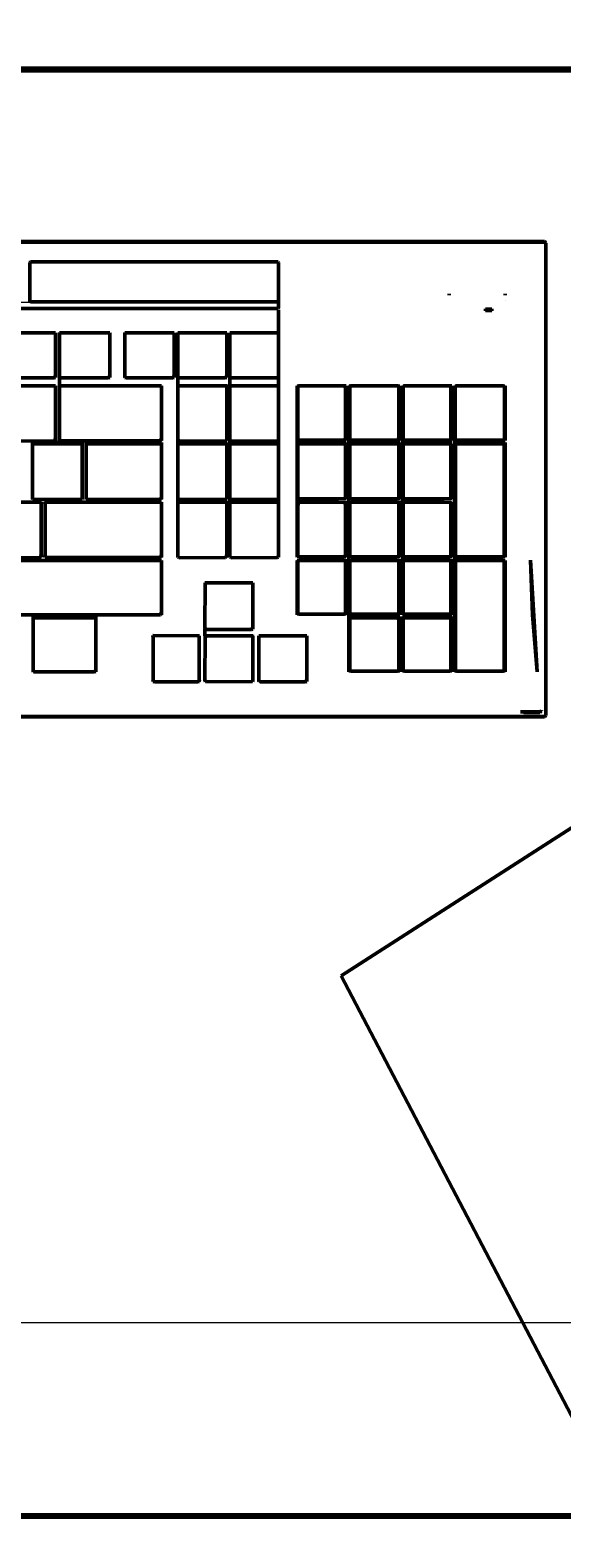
# Model space of a CAD drawing. Header units: millimetres. Extents: x 4307 to 31003, y 2809 to 20009.
# Drawn here: x 19072.6 to 19202.6, y 8490.6 to 8853.5 of the extents above; entities that cross this region are included whole.
import ezdxf

# ---------------------------------------------------------------- set-up
doc = ezdxf.new("R2010")
doc.units = ezdxf.units.MM
doc.layers.add('ProfileEdges', color=7, linetype='Continuous')

msp = doc.modelspace()

# ---------------------------------------------------------------- linework, layer by layer
for p, q in [((19133.2, 8786.99), (18931.43, 8786.99)), ((19133.2, 8787.09), (19133.2, 8786.99)), ((19133.2, 8786.8), (19133.2, 8785.66)), ((18931.43, 8785.66), (19133.2, 8785.66)), ((19183.82, 8785.05), (19185.36, 8785.05)), ((19183.92, 8784.87), (19183.86, 8784.95)), ((19185.36, 8784.95), (19185.29, 8784.87)), ((19185.42, 8785.05), (19185.36, 8785.05)), ((19066.89, 8768.64), (19078.79, 8768.64)), ((19078.79, 8768.98), (19078.88, 8768.98)), ((19078.79, 8768.64), (19078.88, 8768.65)), ((19079.81, 8768.65), (19079.89, 8768.64)), ((19079.89, 8768.64), (19091.79, 8768.61)), ((19091.79, 8768.98), (19092.06, 8768.98)), ((19092.01, 8768.66), (19092.14, 8768.65)), ((19092.06, 8768.98), (19092.14, 8768.98)), ((19095.8, 8768.65), (19095.88, 8768.64)), ((19095.88, 8768.64), (19107.75, 8768.64)), ((19107.75, 8768.98), (19107.84, 8768.98)), ((19107.75, 8768.64), (19107.84, 8768.65)), ((19108.73, 8768.65), (19108.81, 8768.64)), ((19108.81, 8768.64), (19120.61, 8768.64)), ((19120.61, 8768.98), (19120.69, 8768.98)), ((19120.61, 8768.64), (19120.69, 8768.65)), ((19121.38, 8768.98), (19121.72, 8768.98)), ((19121.38, 8768.65), (19121.46, 8768.64)), ((19121.46, 8768.64), (19133.26, 8768.64)), ((19133, 8768.98), (19133.29, 8768.98)), ((19133.26, 8768.64), (19133.34, 8768.65)), ((19133.29, 8768.98), (19133.34, 8768.98)), ((19078.54, 8753.25), (19078.69, 8753.25)), ((19078.75, 8753.26), (19078.88, 8753.25)), ((19078.88, 8753.58), (19078.79, 8753.58)), ((19079.81, 8753.25), (19079.93, 8753.26)), ((19080, 8753.25), (19080.15, 8753.25)), ((19104.37, 8753.25), (19104.53, 8753.25)), ((19104.59, 8753.26), (19104.72, 8753.25)), ((19104.63, 8753.58), (19104.72, 8753.58)), ((19108.73, 8753.25), (19108.85, 8753.26)), ((19108.85, 8753.26), (19108.88, 8753.25)), ((19108.88, 8753.25), (19108.92, 8753.25)), ((19120.35, 8753.25), (19120.61, 8753.25)), ((19120.61, 8753.58), (19120.69, 8753.58)), ((19120.61, 8753.25), (19120.69, 8753.25)), ((19121.38, 8753.58), (19121.72, 8753.58)), ((19121.38, 8753.25), (19121.46, 8753.25)), ((19121.46, 8753.25), (19121.72, 8753.25)), ((19133, 8753.58), (19133.27, 8753.58)), ((19133, 8753.25), (19133.15, 8753.25)), ((19133.21, 8753.26), (19133.34, 8753.25)), ((19133.27, 8753.58), (19133.34, 8753.58)), ((19137.83, 8753.58), (19138.05, 8753.58)), ((19137.83, 8753.25), (19149.83, 8753.25)), ((19138.05, 8753.58), (19138.35, 8753.58)), ((19149.31, 8753.58), (19149.59, 8753.58)), ((19149.59, 8753.58), (19149.83, 8753.58)), ((19150.51, 8753.58), (19150.73, 8753.58)), ((19150.51, 8753.25), (19162.9, 8753.25)), ((19150.73, 8753.58), (19151.03, 8753.58)), ((19162.38, 8753.58), (19162.62, 8753.58)), ((19162.62, 8753.58), (19162.9, 8753.58)), ((19163.58, 8753.58), (19163.8, 8753.58)), ((19163.58, 8753.25), (19175.6, 8753.25)), ((19163.8, 8753.58), (19164.1, 8753.58)), ((19175.09, 8753.58), (19175.36, 8753.58)), ((19175.36, 8753.58), (19175.6, 8753.58)), ((19176.29, 8753.58), (19176.51, 8753.58)), ((19176.29, 8753.25), (19188.65, 8753.25)), ((19176.51, 8753.58), (19176.56, 8753.58)), ((19176.72, 8753.58), (19176.8, 8753.58)), ((19188.13, 8753.58), (19188.43, 8753.58)), ((19188.43, 8753.58), (19188.65, 8753.58)), ((19085.28, 8739.29), (19085.37, 8739.29)), ((19104.63, 8739.29), (19104.72, 8739.29)), ((19120.61, 8739.29), (19120.69, 8739.29)), ((19121.38, 8739.29), (19121.72, 8739.29)), ((19133, 8739.29), (19133.34, 8739.29)), ((19137.83, 8739.29), (19138.05, 8739.29)), ((19138.05, 8739.29), (19149.61, 8739.29)), ((19149.61, 8739.29), (19149.83, 8739.29)), ((19150.51, 8739.29), (19150.73, 8739.29)), ((19150.73, 8739.29), (19162.68, 8739.29)), ((19162.68, 8739.29), (19162.9, 8739.29)), ((19163.58, 8739.29), (19163.8, 8739.29)), ((19163.8, 8739.29), (19175.38, 8739.29)), ((19175.38, 8739.29), (19175.6, 8739.29)), ((19073.23, 8738.96), (19073.31, 8738.96)), ((19073.31, 8738.96), (19085.03, 8738.92)), ((19085.28, 8738.96), (19085.37, 8738.96)), ((19086.31, 8738.96), (19086.4, 8738.96)), ((19104.59, 8738.97), (19104.72, 8738.96)), ((19108.73, 8738.96), (19108.81, 8738.96)), ((19108.81, 8738.96), (19120.35, 8738.92)), ((19120.61, 8738.96), (19120.69, 8738.96)), ((19121.38, 8738.96), (19121.46, 8738.96)), ((19121.46, 8738.96), (19133, 8738.92)), ((19133.26, 8738.96), (19133.34, 8738.96)), ((19137.83, 8738.96), (19149.83, 8738.96)), ((19150.51, 8738.96), (19162.9, 8738.96)), ((19163.58, 8738.96), (19175.6, 8738.96)), ((19063.46, 8724.79), (19075.06, 8724.75)), ((19075.27, 8724.8), (19075.4, 8724.79)), ((19075.4, 8725.12), (19075.31, 8725.12)), ((19076.34, 8725.12), (19076.42, 8725.12)), ((19076.34, 8724.79), (19076.42, 8724.79)), ((19104.59, 8724.8), (19104.72, 8724.79)), ((19104.63, 8725.12), (19104.72, 8725.12)), ((19108.73, 8724.79), (19108.81, 8724.79)), ((19108.81, 8724.79), (19120.35, 8724.75)), ((19120.56, 8724.8), (19120.69, 8724.79)), ((19120.61, 8725.12), (19120.69, 8725.12)), ((19121.38, 8725.12), (19121.72, 8725.12)), ((19121.38, 8724.79), (19121.5, 8724.8)), ((19121.54, 8724.79), (19133, 8724.75)), ((19133, 8725.12), (19133.27, 8725.12)), ((19133.21, 8724.8), (19133.34, 8724.79)), ((19133.27, 8725.12), (19133.34, 8725.12)), ((19137.83, 8725.12), (19138.05, 8725.12)), ((19137.83, 8724.79), (19149.83, 8724.79)), ((19138.05, 8725.12), (19138.35, 8725.12)), ((19149.31, 8725.12), (19149.59, 8725.12)), ((19149.59, 8725.12), (19149.83, 8725.12)), ((19150.51, 8725.12), (19150.73, 8725.12)), ((19150.51, 8724.79), (19162.9, 8724.79)), ((19150.73, 8725.12), (19151.03, 8725.12)), ((19162.38, 8725.12), (19162.68, 8725.12)), ((19162.68, 8725.12), (19162.9, 8725.12)), ((19163.58, 8725.12), (19163.8, 8725.12)), ((19163.58, 8724.79), (19175.6, 8724.79)), ((19163.8, 8725.12), (19164.1, 8725.12)), ((19175.09, 8725.12), (19175.36, 8725.12)), ((19175.36, 8725.12), (19175.6, 8725.12)), ((19176.29, 8725.12), (19176.56, 8725.12)), ((19176.29, 8724.79), (19188.65, 8724.79)), ((19176.72, 8725.12), (19176.8, 8725.12)), ((19188.13, 8725.12), (19188.39, 8725.12)), ((19188.39, 8725.12), (19188.65, 8725.12)), ((19104.37, 8710.79), (19104.53, 8710.79)), ((19104.59, 8710.81), (19104.72, 8710.79)), ((19104.63, 8711.13), (19104.72, 8711.13)), ((19137.83, 8711.13), (19138.05, 8711.13)), ((19137.83, 8710.79), (19149.83, 8710.79)), ((19138.05, 8711.13), (19138.35, 8711.13)), ((19149.31, 8711.13), (19149.61, 8711.13)), ((19149.61, 8711.13), (19149.83, 8711.13)), ((19150.51, 8711.13), (19150.76, 8711.13)), ((19150.51, 8710.79), (19162.9, 8710.79)), ((19150.76, 8711.13), (19151.03, 8711.13)), ((19162.38, 8711.13), (19162.68, 8711.13)), ((19162.68, 8711.13), (19162.9, 8711.13)), ((19163.58, 8711.13), (19163.83, 8711.13)), ((19163.58, 8710.79), (19175.6, 8710.79)), ((19163.83, 8711.13), (19164.1, 8711.13)), ((19175.09, 8711.13), (19175.38, 8711.13)), ((19175.38, 8711.13), (19175.6, 8711.13)), ((19115.35, 8707.24), (19115.44, 8707.24)), ((19115.44, 8707.24), (19126.7, 8707.2)), ((19126.96, 8707.24), (19127.05, 8707.24)), ((19126.98, 8707.57), (19127.05, 8707.57)), ((19073.41, 8697.21), (19073.49, 8697.21)), ((19073.41, 8696.87), (19073.49, 8696.87)), ((19088.58, 8696.89), (19088.71, 8696.87)), ((19088.63, 8697.21), (19088.71, 8697.21)), ((19150.51, 8697.21), (19150.73, 8697.21)), ((19150.51, 8696.87), (19162.9, 8696.87)), ((19150.73, 8697.21), (19162.66, 8697.21)), ((19162.66, 8697.21), (19162.9, 8697.21)), ((19163.58, 8697.21), (19163.8, 8697.21)), ((19163.58, 8696.87), (19175.6, 8696.87)), ((19163.8, 8697.21), (19175.36, 8697.21)), ((19175.36, 8697.21), (19175.6, 8697.21)), ((19176.29, 8697.21), (19176.54, 8697.21)), ((19176.29, 8696.87), (19188.65, 8696.87)), ((19176.54, 8697.21), (19188.39, 8697.21)), ((19188.39, 8697.21), (19188.65, 8697.21)), ((19102.66, 8694.52), (19102.79, 8694.54)), ((19102.82, 8694.52), (19103, 8694.52)), ((19113.63, 8694.5), (19113.89, 8694.49)), ((19113.89, 8694.49), (19113.98, 8694.49)), ((19115.35, 8694.49), (19115.44, 8694.49)), ((19126.7, 8694.49), (19126.96, 8694.49)), ((19126.96, 8694.49), (19127.05, 8694.49)), ((19128.49, 8694.83), (19128.58, 8694.83)), ((19128.49, 8694.49), (19128.58, 8694.49)), ((19139.88, 8694.49), (19140.14, 8694.49)), ((19140.14, 8694.83), (19140.22, 8694.83)), ((19140.14, 8694.49), (19140.22, 8694.49)), ((19198.36, 8686.17), (19198.36, 8693.45)), ((19198.47, 8686.31), (19198.47, 8694.63)), ((19197.19, 8686.93), (19197.49, 8687.31)), ((19197.49, 8687.31), (19197.54, 8687.31)), ((19197.52, 8687.11), (19197.54, 8687.31)), ((19197.54, 8687.35), (19197.54, 8687.31)), ((19198.36, 8686.17), (19198.2, 8686.01)), ((19198.47, 8686.31), (19198.36, 8686.17))]:
    msp.add_line(p, q)
msp.add_lwpolyline([(17159.58, 9782.64), (19682.84, 9782.64), (19682.84, 8537.98), (17159.58, 8537.98)], close=True)
at = {"layer": 'ProfileEdges', "lineweight": 211}
for p, q in [((19353.46, 8844.14), (18886.7, 8844.13)), ((19371.81, 8843.51), (18886.77, 8843.51)), ((18905.14, 8843.91), (19353.44, 8843.91)), ((18899.2, 8801.63), (19198.4, 8801.64)), ((19198.25, 8801.81), (18899.37, 8801.81)), ((19198.4, 8801.64), (19198.25, 8801.81)), ((19198.4, 8801.64), (19198.59, 8801.45)), ((19198.59, 8686.16), (19198.59, 8801.45)), ((19072.62, 8796.7), (19072.76, 8796.84)), ((19072.62, 8787.42), (19072.62, 8796.7)), ((19072.76, 8796.84), (19133.2, 8796.84)), ((19133.2, 8796.84), (19133.34, 8796.7)), ((19133.34, 8787.25), (19133.34, 8796.7)), ((19072.35, 8787.42), (19072.62, 8787.42)), ((19072.62, 8787.42), (19072.62, 8787.24)), ((19072.62, 8787.42), (19072.76, 8787.42)), ((19072.76, 8787.09), (19072.62, 8787.24)), ((19072.76, 8787.09), (19133.2, 8787.09)), ((19133.2, 8787.42), (19133.34, 8787.25)), ((19133.2, 8787.09), (19133.34, 8787.25)), ((19133.34, 8785.68), (19133.34, 8787.25)), ((19174.94, 8788.71), (19174.94, 8789.05)), ((19188.65, 8789.05), (19188.65, 8788.71)), ((19188.65, 8787.54), (19188.65, 8787.5)), ((19133.2, 8785.53), (18931.43, 8785.53)), ((19133.2, 8785.53), (19133.34, 8785.68)), ((19133.34, 8785.58), (19133.34, 8785.68)), ((19133.34, 8785.18), (19133.34, 8779.55)), ((19183.82, 8785.05), (19183.81, 8785)), ((19183.81, 8785), (19183.86, 8784.95)), ((19185.36, 8785), (19183.81, 8785)), ((19183.82, 8785.05), (19183.86, 8785.26)), ((19183.86, 8785.43), (19183.86, 8785.3)), ((19183.86, 8785.3), (19183.92, 8785.37)), ((19183.86, 8785.26), (19183.86, 8785.3)), ((19185.29, 8785.37), (19183.92, 8785.37)), ((19185.36, 8785.3), (19185.29, 8785.37)), ((19185.36, 8785.3), (19185.36, 8785.45)), ((19185.36, 8785.3), (19185.36, 8785.05)), ((19185.36, 8785.05), (19185.36, 8785)), ((19185.42, 8785), (19185.36, 8785)), ((19185.36, 8785), (19185.36, 8784.95)), ((19066.85, 8779.55), (19078.77, 8779.55)), ((19078.77, 8779.55), (19078.79, 8779.45)), ((19078.77, 8779.55), (19078.88, 8779.55)), ((19078.86, 8779.05), (19078.79, 8779.45)), ((19078.88, 8779.55), (19078.86, 8779.05)), ((19079.88, 8779.55), (19079.81, 8779.55)), ((19079.81, 8779.55), (19079.83, 8779.43)), ((19079.88, 8779.55), (19079.83, 8779.43)), ((19079.83, 8779.43), (19079.83, 8769.28)), ((19092.06, 8779.55), (19079.88, 8779.55)), ((19092.06, 8779.55), (19092.11, 8779.05)), ((19092.14, 8779.55), (19092.06, 8779.55)), ((19092.14, 8779.55), (19092.11, 8779.05)), ((19095.85, 8779.55), (19095.8, 8779.55)), ((19095.8, 8779.55), (19095.82, 8779.43)), ((19095.85, 8779.55), (19095.82, 8779.43)), ((19095.82, 8768.91), (19095.82, 8779.43)), ((19107.73, 8779.55), (19095.85, 8779.55)), ((19107.73, 8779.55), (19107.75, 8779.45)), ((19107.84, 8779.55), (19107.73, 8779.55)), ((19107.81, 8779.05), (19107.75, 8779.45)), ((19107.81, 8779.05), (19107.84, 8779.55)), ((19108.78, 8779.55), (19108.73, 8779.55)), ((19108.73, 8779.55), (19108.75, 8779.43)), ((19108.78, 8779.55), (19108.75, 8779.43)), ((19108.75, 8768.91), (19108.75, 8779.43)), ((19120.59, 8779.55), (19108.78, 8779.55)), ((19120.59, 8779.55), (19120.61, 8779.45)), ((19120.69, 8779.55), (19120.59, 8779.55)), ((19120.67, 8779.05), (19120.61, 8779.45)), ((19120.67, 8779.05), (19120.69, 8779.55)), ((19121.43, 8779.55), (19121.38, 8779.55)), ((19121.38, 8779.55), (19121.4, 8779.43)), ((19121.43, 8779.55), (19121.4, 8779.43)), ((19121.4, 8779.43), (19121.4, 8769.28)), ((19133.24, 8779.55), (19121.43, 8779.55)), ((19133.24, 8779.55), (19133.26, 8779.45)), ((19133.34, 8779.55), (19133.24, 8779.55)), ((19133.32, 8779.05), (19133.26, 8779.45)), ((19133.32, 8779.05), (19133.34, 8779.55)), ((19078.86, 8769.28), (19078.86, 8779.05)), ((19092.11, 8779.05), (19092.11, 8769.28)), ((19107.81, 8769.28), (19107.81, 8779.05)), ((19120.67, 8769.28), (19120.67, 8779.05)), ((19133.32, 8769.28), (19133.32, 8779.05)), ((19078.54, 8768.55), (19067.15, 8768.55)), ((19078.79, 8768.64), (19078.54, 8768.55)), ((19078.86, 8769.28), (19078.79, 8768.98)), ((19078.79, 8768.98), (19078.79, 8768.64)), ((19078.86, 8769.28), (19078.88, 8768.98)), ((19078.88, 8768.98), (19078.88, 8768.65)), ((19079.81, 8768.92), (19079.83, 8769.28)), ((19079.81, 8768.92), (19079.81, 8768.65)), ((19079.89, 8768.64), (19079.81, 8768.92)), ((19079.81, 8766.63), (19079.81, 8768.65)), ((19080.15, 8768.55), (19079.89, 8768.64)), ((19091.79, 8768.61), (19080.15, 8768.55)), ((19092.01, 8768.66), (19091.79, 8768.61)), ((19092.01, 8768.66), (19092.05, 8768.89)), ((19092.06, 8768.98), (19092.05, 8768.89)), ((19092.11, 8769.28), (19092.06, 8768.98)), ((19092.11, 8769.28), (19092.14, 8768.98)), ((19092.14, 8768.65), (19092.14, 8768.98)), ((19095.82, 8768.91), (19095.8, 8768.65)), ((19095.82, 8768.91), (19095.88, 8768.64)), ((19095.88, 8768.64), (19096.14, 8768.55)), ((19107.49, 8768.55), (19096.14, 8768.55)), ((19107.49, 8768.55), (19107.75, 8768.64)), ((19107.75, 8768.98), (19107.81, 8769.28)), ((19107.75, 8768.64), (19107.75, 8768.98)), ((19107.84, 8768.98), (19107.81, 8769.28)), ((19107.84, 8768.65), (19107.84, 8768.98)), ((19108.75, 8768.91), (19108.73, 8768.65)), ((19108.73, 8766.63), (19108.73, 8768.65)), ((19108.75, 8768.91), (19108.81, 8768.64)), ((19108.81, 8768.64), (19109.07, 8768.55)), ((19120.35, 8768.55), (19109.07, 8768.55)), ((19120.35, 8768.55), (19120.61, 8768.64)), ((19120.61, 8768.98), (19120.67, 8769.28)), ((19120.61, 8768.64), (19120.61, 8768.98)), ((19120.69, 8768.98), (19120.67, 8769.28)), ((19120.69, 8768.65), (19120.69, 8768.98)), ((19121.4, 8769.28), (19121.38, 8768.98)), ((19121.38, 8768.89), (19121.38, 8768.98)), ((19121.38, 8768.89), (19121.46, 8768.64)), ((19121.38, 8768.89), (19121.38, 8768.65)), ((19121.38, 8766.63), (19121.38, 8768.65)), ((19121.46, 8768.64), (19121.72, 8768.55)), ((19133, 8768.55), (19121.72, 8768.55)), ((19133, 8768.55), (19133.26, 8768.64)), ((19133.26, 8768.64), (19133.29, 8768.98)), ((19133.29, 8768.98), (19133.32, 8769.28)), ((19133.34, 8768.98), (19133.32, 8769.28)), ((19133.34, 8768.65), (19133.34, 8768.98)), ((19133.34, 8768.65), (19133.34, 8766.63)), ((19078.81, 8766.64), (19066.88, 8766.63)), ((19078.81, 8766.64), (19078.86, 8766.13)), ((19078.88, 8766.63), (19078.81, 8766.64)), ((19078.88, 8766.63), (19078.86, 8766.13)), ((19078.86, 8753.89), (19078.86, 8766.13)), ((19079.88, 8766.63), (19079.81, 8766.63)), ((19079.81, 8766.63), (19079.83, 8766.51)), ((19079.88, 8766.63), (19079.83, 8766.51)), ((19079.83, 8766.51), (19079.83, 8753.89)), ((19104.65, 8766.63), (19079.88, 8766.63)), ((19104.65, 8766.63), (19104.7, 8766.13)), ((19104.72, 8766.63), (19104.65, 8766.63)), ((19104.7, 8766.13), (19104.72, 8766.63)), ((19104.7, 8753.89), (19104.7, 8766.13)), ((19108.78, 8766.63), (19108.73, 8766.63)), ((19108.73, 8766.63), (19108.75, 8766.51)), ((19108.75, 8766.51), (19108.78, 8766.63)), ((19108.75, 8753.51), (19108.75, 8766.51)), ((19120.64, 8766.64), (19108.78, 8766.63)), ((19120.67, 8766.51), (19120.64, 8766.64)), ((19120.69, 8766.63), (19120.64, 8766.64)), ((19120.69, 8766.63), (19120.67, 8766.51)), ((19120.67, 8766.51), (19120.67, 8753.89)), ((19120.69, 8766.63), (19120.69, 8766.96)), ((19121.43, 8766.63), (19121.38, 8766.63)), ((19121.38, 8766.63), (19121.4, 8766.51)), ((19121.4, 8766.51), (19121.43, 8766.63)), ((19121.4, 8766.51), (19121.4, 8753.89)), ((19133.27, 8766.64), (19121.43, 8766.63)), ((19133.32, 8766.13), (19133.27, 8766.64)), ((19133.34, 8766.63), (19133.27, 8766.64)), ((19133.32, 8766.13), (19133.34, 8766.63)), ((19133.32, 8753.89), (19133.32, 8766.13)), ((19138.09, 8766.58), (19137.83, 8766.63)), ((19137.83, 8766.63), (19137.83, 8753.58)), ((19138.03, 8766.32), (19138.09, 8766.58)), ((19138.03, 8766.32), (19138.03, 8753.7)), ((19138.09, 8766.58), (19138.21, 8766.63)), ((19147.95, 8766.63), (19138.21, 8766.63)), ((19149.31, 8766.62), (19147.95, 8766.63)), ((19149.83, 8766.63), (19149.31, 8766.62)), ((19149.53, 8766.57), (19149.31, 8766.62)), ((19149.57, 8766.34), (19149.53, 8766.57)), ((19149.57, 8766.34), (19149.64, 8765.95)), ((19149.64, 8765.95), (19149.64, 8754.07)), ((19149.83, 8753.58), (19149.83, 8766.63)), ((19150.51, 8766.63), (19150.51, 8753.58)), ((19150.77, 8766.58), (19150.51, 8766.63)), ((19150.77, 8766.58), (19150.71, 8766.32)), ((19150.71, 8753.7), (19150.71, 8766.32)), ((19150.77, 8766.58), (19150.89, 8766.63)), ((19162.52, 8766.63), (19150.89, 8766.63)), ((19162.52, 8766.63), (19162.64, 8766.58)), ((19162.9, 8766.63), (19162.64, 8766.58)), ((19162.64, 8766.58), (19162.71, 8765.95)), ((19162.71, 8754.07), (19162.71, 8765.95)), ((19162.9, 8753.58), (19162.9, 8766.63)), ((19163.58, 8766.63), (19163.58, 8753.58)), ((19163.84, 8766.58), (19163.58, 8766.63)), ((19163.84, 8766.58), (19163.78, 8766.32)), ((19163.78, 8766.32), (19163.78, 8753.7)), ((19163.84, 8766.58), (19163.96, 8766.63)), ((19173.72, 8766.63), (19163.96, 8766.63)), ((19175.09, 8766.62), (19173.72, 8766.63)), ((19175.6, 8766.63), (19175.09, 8766.62)), ((19175.3, 8766.57), (19175.09, 8766.62)), ((19175.3, 8766.57), (19175.35, 8766.34)), ((19175.35, 8766.34), (19175.41, 8765.95)), ((19175.41, 8765.95), (19175.41, 8754.07)), ((19175.6, 8766.63), (19175.6, 8753.58)), ((19176.54, 8766.58), (19176.29, 8766.63)), ((19176.29, 8766.63), (19176.29, 8753.58)), ((19176.48, 8766.32), (19176.54, 8766.58)), ((19176.48, 8766.32), (19176.48, 8753.7)), ((19176.54, 8766.58), (19176.66, 8766.63)), ((19188.27, 8766.63), (19176.66, 8766.63)), ((19188.27, 8766.63), (19188.39, 8766.58)), ((19188.65, 8766.63), (19188.39, 8766.58)), ((19188.39, 8766.58), (19188.46, 8766.32)), ((19188.46, 8753.7), (19188.46, 8766.32)), ((19188.65, 8753.58), (19188.65, 8766.63)), ((19078.79, 8753.58), (19078.86, 8753.89)), ((19078.86, 8753.89), (19078.88, 8753.58)), ((19079.83, 8753.89), (19079.81, 8753.58)), ((19104.63, 8753.58), (19104.7, 8753.89)), ((19104.72, 8753.58), (19104.7, 8753.89)), ((19120.69, 8753.58), (19120.67, 8753.89)), ((19121.38, 8753.58), (19121.4, 8753.89)), ((19133.27, 8753.58), (19133.32, 8753.89)), ((19133.34, 8753.58), (19133.32, 8753.89)), ((19138.05, 8753.58), (19138.03, 8753.7)), ((19149.59, 8753.58), (19149.64, 8754.07)), ((19150.71, 8753.7), (19150.73, 8753.58)), ((19162.64, 8753.68), (19162.62, 8753.58)), ((19162.71, 8754.07), (19162.64, 8753.68)), ((19163.8, 8753.58), (19163.78, 8753.7)), ((19175.36, 8753.58), (19175.41, 8754.07)), ((19176.48, 8753.7), (19176.51, 8753.58)), ((19188.43, 8753.58), (19188.46, 8753.7)), ((19078.54, 8753.21), (19067.15, 8753.16)), ((19073.23, 8752.83), (19073.23, 8752.5)), ((19085.37, 8752.83), (19073.23, 8752.83)), ((19073.3, 8752.5), (19073.23, 8752.5)), ((19073.23, 8752.5), (19073.25, 8752.38)), ((19073.25, 8752.38), (19073.23, 8739.29)), ((19073.3, 8752.5), (19073.25, 8752.38)), ((19073.36, 8752.63), (19073.3, 8752.5)), ((19085.32, 8752.5), (19073.3, 8752.5)), ((19073.57, 8752.73), (19073.36, 8752.63)), ((19085.03, 8752.73), (19073.57, 8752.73)), ((19078.69, 8753.25), (19078.54, 8753.21)), ((19078.75, 8753.26), (19078.69, 8753.25)), ((19078.79, 8753.49), (19078.75, 8753.26)), ((19078.79, 8753.49), (19078.79, 8753.58)), ((19078.88, 8753.25), (19078.88, 8753.58)), ((19079.83, 8753.51), (19079.81, 8753.58)), ((19079.81, 8753.25), (19079.83, 8753.51)), ((19079.93, 8753.26), (19079.83, 8753.51)), ((19080, 8753.25), (19079.93, 8753.26)), ((19080.15, 8753.21), (19080, 8753.25)), ((19104.37, 8753.21), (19080.15, 8753.21)), ((19085.03, 8752.73), (19085.28, 8752.64)), ((19085.32, 8752.5), (19085.28, 8752.64)), ((19085.37, 8752.5), (19085.32, 8752.5)), ((19085.35, 8752.38), (19085.32, 8752.5)), ((19085.37, 8752.5), (19085.35, 8752.38)), ((19085.35, 8752.38), (19085.35, 8739.59)), ((19085.37, 8752.5), (19085.37, 8752.83)), ((19086.31, 8752.83), (19086.31, 8752.5)), ((19104.72, 8752.83), (19086.31, 8752.83)), ((19086.36, 8752.5), (19086.31, 8752.5)), ((19086.31, 8752.5), (19086.34, 8752.38)), ((19086.34, 8752.38), (19086.31, 8739.29)), ((19086.34, 8752.38), (19086.36, 8752.5)), ((19086.36, 8752.5), (19086.4, 8752.64)), ((19104.65, 8752.5), (19086.36, 8752.5)), ((19086.66, 8752.68), (19086.4, 8752.64)), ((19104.37, 8752.68), (19086.66, 8752.68)), ((19104.37, 8753.21), (19104.53, 8753.25)), ((19104.37, 8752.68), (19104.63, 8752.64)), ((19104.53, 8753.25), (19104.59, 8753.26)), ((19104.63, 8753.49), (19104.59, 8753.26)), ((19104.63, 8753.49), (19104.63, 8753.58)), ((19104.63, 8752.64), (19104.65, 8752.5)), ((19104.72, 8752.5), (19104.65, 8752.5)), ((19104.65, 8752.5), (19104.7, 8752)), ((19104.7, 8752), (19104.72, 8752.5)), ((19104.7, 8752), (19104.7, 8739.59)), ((19104.72, 8753.25), (19104.72, 8753.58)), ((19104.72, 8752.5), (19104.72, 8752.83)), ((19108.75, 8753.51), (19108.73, 8753.25)), ((19108.73, 8752.83), (19108.73, 8753.25)), ((19120.69, 8752.83), (19108.73, 8752.83)), ((19108.73, 8752.5), (19108.73, 8752.83)), ((19108.8, 8752.5), (19108.73, 8752.5)), ((19108.73, 8752.5), (19108.75, 8752.38)), ((19108.75, 8753.51), (19108.85, 8753.26)), ((19108.8, 8752.5), (19108.75, 8752.38)), ((19108.75, 8752.38), (19108.75, 8739.22)), ((19108.85, 8752.63), (19108.8, 8752.5)), ((19120.64, 8752.5), (19108.8, 8752.5)), ((19108.92, 8753.25), (19108.85, 8753.26)), ((19109.07, 8752.73), (19108.85, 8752.63)), ((19109.07, 8753.16), (19108.92, 8753.25)), ((19120.35, 8753.16), (19109.07, 8753.16)), ((19120.35, 8752.73), (19109.07, 8752.73)), ((19120.61, 8753.25), (19120.35, 8753.16)), ((19120.61, 8752.64), (19120.35, 8752.73)), ((19120.61, 8753.25), (19120.67, 8753.51)), ((19120.64, 8752.5), (19120.61, 8752.64)), ((19120.67, 8752.38), (19120.64, 8752.5)), ((19120.69, 8752.5), (19120.64, 8752.5)), ((19120.69, 8753.58), (19120.67, 8753.51)), ((19120.69, 8753.25), (19120.67, 8753.51)), ((19120.69, 8752.5), (19120.67, 8752.38)), ((19120.67, 8752.38), (19120.67, 8739.59)), ((19120.69, 8752.5), (19120.69, 8752.83)), ((19121.4, 8753.51), (19121.38, 8753.58)), ((19121.38, 8753.37), (19121.4, 8753.51)), ((19121.38, 8753.37), (19121.38, 8753.25)), ((19121.38, 8752.83), (19121.38, 8753.25)), ((19133.34, 8752.83), (19121.38, 8752.83)), ((19121.38, 8752.5), (19121.38, 8752.83)), ((19121.43, 8752.5), (19121.38, 8752.5)), ((19121.38, 8752.5), (19121.4, 8752.38)), ((19121.4, 8752.38), (19121.38, 8739.29)), ((19121.4, 8753.51), (19121.46, 8753.25)), ((19121.4, 8752.38), (19121.43, 8752.5)), ((19121.43, 8752.5), (19121.46, 8752.64)), ((19133.29, 8752.5), (19121.43, 8752.5)), ((19121.72, 8753.16), (19121.46, 8753.25)), ((19121.46, 8752.64), (19121.72, 8752.73)), ((19133, 8753.21), (19121.72, 8753.16)), ((19133, 8752.73), (19121.72, 8752.73)), ((19133.15, 8753.25), (19133, 8753.21)), ((19133.26, 8752.64), (19133, 8752.73)), ((19133.21, 8753.26), (19133.15, 8753.25)), ((19133.21, 8753.26), (19133.26, 8753.49)), ((19133.26, 8753.49), (19133.27, 8753.58)), ((19133.29, 8752.5), (19133.26, 8752.64)), ((19133.32, 8752.38), (19133.29, 8752.5)), ((19133.34, 8752.5), (19133.29, 8752.5)), ((19133.32, 8752.38), (19133.34, 8752.5)), ((19133.32, 8752.38), (19133.32, 8739.59)), ((19133.34, 8753.25), (19133.34, 8753.58)), ((19133.34, 8753.25), (19133.34, 8752.83)), ((19133.34, 8752.83), (19133.34, 8752.5)), ((19137.83, 8753.25), (19137.83, 8753.58)), ((19137.83, 8752.83), (19137.83, 8753.25)), ((19149.83, 8752.83), (19137.83, 8752.83)), ((19137.83, 8752.5), (19137.83, 8752.83)), ((19137.83, 8752.5), (19137.83, 8739.29)), ((19138.25, 8752.5), (19137.83, 8752.5)), ((19138.13, 8752.44), (19138.03, 8752.19)), ((19138.03, 8752.19), (19138.03, 8739.4)), ((19138.09, 8753.44), (19138.05, 8753.58)), ((19138.35, 8753.34), (19138.09, 8753.44)), ((19138.25, 8752.5), (19138.13, 8752.44)), ((19138.35, 8752.55), (19138.25, 8752.5)), ((19149.45, 8752.5), (19138.25, 8752.5)), ((19149.31, 8753.4), (19138.35, 8753.34)), ((19149.31, 8752.55), (19138.35, 8752.55)), ((19149.31, 8753.4), (19149.57, 8753.44)), ((19149.31, 8752.55), (19149.45, 8752.5)), ((19149.45, 8752.5), (19149.57, 8752.45)), ((19149.57, 8753.44), (19149.59, 8753.58)), ((19149.83, 8752.5), (19149.57, 8752.45)), ((19149.57, 8752.45), (19149.64, 8752.19)), ((19149.64, 8739.4), (19149.64, 8752.19)), ((19149.83, 8753.25), (19149.83, 8753.58)), ((19149.83, 8752.5), (19149.83, 8752.83)), ((19149.83, 8752.5), (19149.83, 8739.29)), ((19150.51, 8753.25), (19150.51, 8753.58)), ((19150.51, 8752.83), (19150.51, 8753.25)), ((19162.9, 8752.83), (19150.51, 8752.83)), ((19150.51, 8752.5), (19150.51, 8752.83)), ((19150.51, 8752.5), (19150.51, 8739.29)), ((19150.93, 8752.5), (19150.51, 8752.5)), ((19150.81, 8752.44), (19150.71, 8752.19)), ((19150.71, 8739.4), (19150.71, 8752.19)), ((19150.73, 8753.58), (19150.77, 8753.44)), ((19150.77, 8753.44), (19151.03, 8753.34)), ((19150.93, 8752.5), (19150.81, 8752.44)), ((19151.03, 8752.55), (19150.93, 8752.5)), ((19162.52, 8752.5), (19150.93, 8752.5)), ((19162.38, 8753.4), (19151.03, 8753.34)), ((19162.38, 8752.55), (19151.03, 8752.55)), ((19162.6, 8753.45), (19162.38, 8753.4)), ((19162.38, 8752.55), (19162.52, 8752.5)), ((19162.52, 8752.5), (19162.64, 8752.45)), ((19162.62, 8753.58), (19162.6, 8753.45)), ((19162.9, 8752.5), (19162.64, 8752.45)), ((19162.71, 8752.19), (19162.64, 8752.45)), ((19162.71, 8739.4), (19162.71, 8752.19)), ((19162.9, 8753.25), (19162.9, 8753.58)), ((19162.9, 8752.5), (19162.9, 8752.83)), ((19162.9, 8739.29), (19162.9, 8752.5)), ((19163.58, 8753.25), (19163.58, 8753.58)), ((19163.58, 8752.83), (19163.58, 8753.25)), ((19175.6, 8752.83), (19163.58, 8752.83)), ((19163.58, 8752.5), (19163.58, 8752.83)), ((19163.58, 8752.5), (19163.58, 8739.29)), ((19164, 8752.5), (19163.58, 8752.5)), ((19163.88, 8752.44), (19163.78, 8752.19)), ((19163.78, 8752.19), (19163.78, 8739.4)), ((19163.84, 8753.44), (19163.8, 8753.58)), ((19163.84, 8753.44), (19164.1, 8753.34)), ((19164, 8752.5), (19163.88, 8752.44)), ((19164.1, 8752.55), (19164, 8752.5)), ((19175.22, 8752.5), (19164, 8752.5)), ((19175.09, 8753.4), (19164.1, 8753.34)), ((19175.09, 8752.55), (19164.1, 8752.55)), ((19175.09, 8753.4), (19175.35, 8753.44)), ((19175.09, 8752.55), (19175.22, 8752.5)), ((19175.22, 8752.5), (19175.35, 8752.45)), ((19175.35, 8753.44), (19175.36, 8753.58)), ((19175.6, 8752.5), (19175.35, 8752.45)), ((19175.41, 8752.19), (19175.35, 8752.45)), ((19175.41, 8739.4), (19175.41, 8752.19)), ((19175.6, 8753.25), (19175.6, 8753.58)), ((19175.6, 8752.5), (19175.6, 8739.29)), ((19176.29, 8753.25), (19176.29, 8753.58)), ((19176.29, 8752.83), (19176.29, 8753.25)), ((19188.65, 8752.83), (19176.29, 8752.83)), ((19176.29, 8752.5), (19176.29, 8752.83)), ((19176.54, 8752.45), (19176.29, 8752.5)), ((19176.29, 8752.5), (19176.29, 8725.12)), ((19176.51, 8753.58), (19176.54, 8753.44)), ((19176.8, 8753.34), (19176.54, 8753.44)), ((19176.66, 8752.5), (19176.54, 8752.45)), ((19176.54, 8725.22), (19176.54, 8752.45)), ((19176.8, 8752.55), (19176.66, 8752.5)), ((19188.27, 8752.5), (19176.66, 8752.5)), ((19188.13, 8753.4), (19176.8, 8753.34)), ((19188.13, 8752.55), (19176.8, 8752.55)), ((19188.39, 8753.44), (19188.13, 8753.4)), ((19188.27, 8752.5), (19188.13, 8752.55)), ((19188.39, 8752.45), (19188.27, 8752.5)), ((19188.39, 8753.44), (19188.43, 8753.58)), ((19188.65, 8752.5), (19188.39, 8752.45)), ((19188.39, 8725.12), (19188.39, 8752.45)), ((19188.65, 8753.25), (19188.65, 8753.58)), ((19188.65, 8752.83), (19188.65, 8752.5)), ((19188.65, 8752.5), (19188.65, 8725.12)), ((19073.25, 8739.22), (19073.23, 8739.29)), ((19073.23, 8738.96), (19073.25, 8739.22)), ((19073.25, 8739.22), (19073.31, 8738.96)), ((19085.28, 8738.96), (19085.35, 8739.22)), ((19085.35, 8739.59), (19085.37, 8739.29)), ((19085.37, 8739.29), (19085.35, 8739.22)), ((19085.37, 8738.96), (19085.35, 8739.22)), ((19086.34, 8739.22), (19086.31, 8739.29)), ((19086.31, 8738.96), (19086.34, 8739.22)), ((19086.34, 8739.22), (19086.4, 8738.96)), ((19104.63, 8739.2), (19104.59, 8738.97)), ((19104.7, 8739.59), (19104.63, 8739.29)), ((19104.63, 8739.29), (19104.63, 8739.2)), ((19104.72, 8739.29), (19104.7, 8739.59)), ((19104.72, 8738.96), (19104.72, 8739.29)), ((19108.75, 8739.22), (19108.73, 8738.96)), ((19108.75, 8739.22), (19108.81, 8738.96)), ((19120.61, 8738.96), (19120.67, 8739.22)), ((19120.67, 8739.59), (19120.69, 8739.29)), ((19120.69, 8739.29), (19120.67, 8739.22)), ((19120.69, 8738.96), (19120.67, 8739.22)), ((19121.4, 8739.22), (19121.38, 8739.29)), ((19121.38, 8738.96), (19121.4, 8739.22)), ((19121.4, 8739.22), (19121.46, 8738.96)), ((19133.26, 8738.96), (19133.32, 8739.22)), ((19133.32, 8739.59), (19133.34, 8739.29)), ((19133.34, 8739.29), (19133.32, 8739.22)), ((19133.34, 8738.96), (19133.32, 8739.22)), ((19137.83, 8738.96), (19137.83, 8739.29)), ((19138.05, 8739.29), (19138.03, 8739.4)), ((19138.09, 8739.14), (19138.05, 8739.29)), ((19149.61, 8739.29), (19149.57, 8739.14)), ((19149.64, 8739.4), (19149.61, 8739.29)), ((19149.83, 8738.96), (19149.83, 8739.29)), ((19150.51, 8739.29), (19150.51, 8738.96)), ((19150.71, 8739.4), (19150.73, 8739.29)), ((19150.73, 8739.29), (19150.77, 8739.14)), ((19162.68, 8739.29), (19162.64, 8739.14)), ((19162.71, 8739.4), (19162.68, 8739.29)), ((19162.9, 8738.96), (19162.9, 8739.29)), ((19163.58, 8738.96), (19163.58, 8739.29)), ((19163.78, 8739.4), (19163.8, 8739.29)), ((19163.8, 8739.29), (19163.84, 8739.14)), ((19175.38, 8739.29), (19175.35, 8739.14)), ((19175.41, 8739.4), (19175.38, 8739.29)), ((19175.6, 8738.96), (19175.6, 8739.29)), ((19075.33, 8738.21), (19063.44, 8738.21)), ((19073.31, 8738.96), (19073.57, 8738.86)), ((19085.03, 8738.92), (19073.57, 8738.86)), ((19075.33, 8738.21), (19075.32, 8738.23)), ((19075.38, 8737.71), (19075.33, 8738.21)), ((19075.4, 8738.21), (19075.33, 8738.21)), ((19075.4, 8738.21), (19075.38, 8737.71)), ((19075.38, 8737.71), (19075.38, 8725.42)), ((19076.41, 8738.21), (19076.34, 8738.21)), ((19076.34, 8738.21), (19076.36, 8738.09)), ((19076.36, 8738.09), (19076.41, 8738.21)), ((19076.36, 8738.09), (19076.36, 8725.42)), ((19104.65, 8738.21), (19076.41, 8738.21)), ((19085.28, 8738.96), (19085.03, 8738.92)), ((19086.4, 8738.96), (19086.66, 8738.92)), ((19104.37, 8738.92), (19086.66, 8738.92)), ((19096.52, 8738.54), (19096.1, 8738.54)), ((19100.29, 8738.39), (19100.06, 8738.39)), ((19104.37, 8738.92), (19104.59, 8738.97)), ((19104.65, 8738.21), (19104.7, 8737.71)), ((19104.72, 8738.21), (19104.65, 8738.21)), ((19104.7, 8737.71), (19104.72, 8738.21)), ((19104.7, 8725.42), (19104.7, 8737.71)), ((19108.73, 8738.96), (19108.73, 8738.21)), ((19108.8, 8738.21), (19108.73, 8738.21)), ((19108.73, 8738.21), (19108.75, 8738.09)), ((19108.8, 8738.21), (19108.75, 8738.09)), ((19108.75, 8725.05), (19108.75, 8738.09)), ((19120.62, 8738.21), (19108.8, 8738.21)), ((19108.81, 8738.96), (19109.07, 8738.86)), ((19120.35, 8738.92), (19109.07, 8738.86)), ((19120.61, 8738.96), (19120.35, 8738.92)), ((19120.67, 8737.71), (19120.62, 8738.21)), ((19120.69, 8738.21), (19120.62, 8738.21)), ((19120.67, 8737.71), (19120.69, 8738.21)), ((19120.67, 8725.42), (19120.67, 8737.71)), ((19120.69, 8738.21), (19120.69, 8738.54)), ((19121.38, 8738.96), (19121.38, 8738.21)), ((19121.45, 8738.21), (19121.38, 8738.21)), ((19121.38, 8738.21), (19121.4, 8738.09)), ((19121.4, 8738.09), (19121.45, 8738.21)), ((19121.4, 8738.09), (19121.4, 8725.42)), ((19133.27, 8738.21), (19121.45, 8738.21)), ((19121.46, 8738.96), (19121.72, 8738.86)), ((19133, 8738.92), (19121.72, 8738.86)), ((19133.26, 8738.96), (19133, 8738.92)), ((19133.32, 8737.71), (19133.27, 8738.21)), ((19133.34, 8738.21), (19133.27, 8738.21)), ((19133.32, 8737.71), (19133.34, 8738.21)), ((19133.32, 8725.42), (19133.32, 8737.71)), ((19133.34, 8738.21), (19133.34, 8738.96)), ((19137.83, 8738.21), (19137.83, 8738.96)), ((19137.83, 8738.21), (19137.83, 8725.12)), ((19138.09, 8738.16), (19137.83, 8738.21)), ((19138.03, 8737.9), (19138.09, 8738.16)), ((19138.03, 8737.9), (19138.03, 8725.23)), ((19138.09, 8739.14), (19138.35, 8739.05)), ((19138.21, 8738.21), (19138.09, 8738.16)), ((19138.09, 8737.51), (19138.09, 8738.16)), ((19147.95, 8738.21), (19138.21, 8738.21)), ((19149.31, 8739.11), (19138.35, 8739.05)), ((19149.31, 8738.2), (19147.95, 8738.21)), ((19149.57, 8739.14), (19149.31, 8739.11)), ((19149.83, 8738.21), (19149.31, 8738.2)), ((19149.53, 8738.15), (19149.31, 8738.2)), ((19149.57, 8737.92), (19149.53, 8738.15)), ((19149.57, 8737.92), (19149.64, 8737.52)), ((19149.64, 8725.61), (19149.64, 8737.52)), ((19149.83, 8738.21), (19149.83, 8738.54)), ((19149.83, 8725.12), (19149.83, 8738.21)), ((19150.51, 8738.96), (19150.51, 8738.21)), ((19150.51, 8738.21), (19150.51, 8725.12)), ((19150.93, 8738.21), (19150.51, 8738.21)), ((19150.81, 8738.15), (19150.71, 8737.9)), ((19150.71, 8725.23), (19150.71, 8737.9)), ((19150.77, 8739.14), (19151.03, 8739.05)), ((19150.93, 8738.21), (19150.81, 8738.15)), ((19162.52, 8738.21), (19150.93, 8738.21)), ((19162.38, 8739.05), (19151.03, 8739.05)), ((19162.64, 8739.14), (19162.38, 8739.05)), ((19162.52, 8738.21), (19162.64, 8738.16)), ((19162.9, 8738.21), (19162.64, 8738.16)), ((19162.64, 8738.16), (19162.71, 8737.9)), ((19162.71, 8725.23), (19162.71, 8737.9)), ((19162.9, 8738.21), (19162.9, 8738.54)), ((19162.9, 8725.12), (19162.9, 8738.21)), ((19163.58, 8738.21), (19163.58, 8738.96)), ((19163.58, 8738.21), (19163.58, 8725.12)), ((19164, 8738.21), (19163.58, 8738.21)), ((19163.88, 8738.15), (19163.78, 8737.9)), ((19163.78, 8737.9), (19163.78, 8725.23)), ((19164.1, 8739.05), (19163.84, 8739.14)), ((19164, 8738.21), (19163.88, 8738.15)), ((19173.72, 8738.21), (19164, 8738.21)), ((19175.09, 8739.11), (19164.1, 8739.05)), ((19175.09, 8738.2), (19173.72, 8738.21)), ((19175.35, 8739.14), (19175.09, 8739.11)), ((19175.6, 8738.21), (19175.09, 8738.2)), ((19175.3, 8738.15), (19175.09, 8738.2)), ((19175.35, 8737.92), (19175.3, 8738.15)), ((19175.35, 8737.92), (19175.41, 8737.52)), ((19175.41, 8737.52), (19175.41, 8725.61)), ((19175.6, 8738.21), (19175.6, 8725.12)), ((19075.06, 8724.75), (19063.71, 8724.69)), ((19075.27, 8724.8), (19075.06, 8724.75)), ((19075.27, 8724.8), (19075.31, 8725.03)), ((19075.38, 8725.42), (19075.31, 8725.12)), ((19075.31, 8725.12), (19075.31, 8725.03)), ((19075.38, 8725.42), (19075.4, 8725.12)), ((19075.4, 8724.79), (19075.4, 8725.12)), ((19076.34, 8725.12), (19076.36, 8725.42)), ((19076.36, 8725.05), (19076.34, 8725.12)), ((19076.34, 8724.79), (19076.36, 8725.05)), ((19076.36, 8725.05), (19076.42, 8724.79)), ((19076.68, 8724.75), (19076.42, 8724.79)), ((19104.37, 8724.75), (19076.68, 8724.75)), ((19104.37, 8724.75), (19104.59, 8724.8)), ((19104.59, 8724.8), (19104.63, 8725.03)), ((19104.63, 8725.12), (19104.7, 8725.42)), ((19104.63, 8725.03), (19104.63, 8725.12)), ((19104.72, 8725.12), (19104.7, 8725.42)), ((19104.72, 8724.79), (19104.72, 8725.12)), ((19108.75, 8725.05), (19108.73, 8724.79)), ((19108.75, 8725.05), (19108.81, 8724.79)), ((19108.81, 8724.79), (19109.07, 8724.69)), ((19120.35, 8724.75), (19109.07, 8724.69)), ((19120.56, 8724.8), (19120.35, 8724.75)), ((19120.61, 8725.03), (19120.56, 8724.8)), ((19120.61, 8725.12), (19120.67, 8725.42)), ((19120.61, 8725.03), (19120.61, 8725.12)), ((19120.69, 8725.12), (19120.67, 8725.42)), ((19120.69, 8724.79), (19120.69, 8725.12)), ((19121.38, 8725.12), (19121.4, 8725.42)), ((19121.4, 8725.05), (19121.38, 8725.12)), ((19121.4, 8725.05), (19121.38, 8724.79)), ((19121.5, 8724.8), (19121.4, 8725.05)), ((19121.54, 8724.79), (19121.5, 8724.8)), ((19121.72, 8724.69), (19121.54, 8724.79)), ((19133, 8724.75), (19121.72, 8724.69)), ((19133.21, 8724.8), (19133, 8724.75)), ((19133.21, 8724.8), (19133.26, 8725.03)), ((19133.27, 8725.12), (19133.26, 8725.03)), ((19133.32, 8725.42), (19133.27, 8725.12)), ((19133.34, 8725.12), (19133.32, 8725.42)), ((19133.34, 8724.79), (19133.34, 8725.12)), ((19137.83, 8724.79), (19137.83, 8725.12)), ((19138.03, 8725.23), (19138.05, 8725.12)), ((19138.05, 8725.12), (19138.09, 8724.97)), ((19138.35, 8724.88), (19138.09, 8724.97)), ((19149.31, 8724.94), (19138.35, 8724.88)), ((19149.31, 8724.94), (19149.57, 8724.97)), ((19149.57, 8724.97), (19149.59, 8725.12)), ((19149.59, 8725.12), (19149.64, 8725.61)), ((19149.83, 8724.79), (19149.83, 8725.12)), ((19150.51, 8724.79), (19150.51, 8725.12)), ((19150.51, 8724.04), (19150.51, 8724.79)), ((19150.71, 8725.23), (19150.73, 8725.12)), ((19150.73, 8725.12), (19150.77, 8724.97)), ((19150.77, 8724.97), (19151.03, 8724.88)), ((19162.38, 8724.88), (19151.03, 8724.88)), ((19162.38, 8724.88), (19162.64, 8724.97)), ((19162.68, 8725.12), (19162.64, 8724.97)), ((19162.71, 8725.23), (19162.68, 8725.12)), ((19162.9, 8724.79), (19162.9, 8725.12)), ((19163.58, 8724.79), (19163.58, 8725.12)), ((19163.58, 8724.04), (19163.58, 8724.79)), ((19163.78, 8725.23), (19163.8, 8725.12)), ((19163.8, 8725.12), (19163.84, 8724.97)), ((19163.84, 8724.97), (19164.1, 8724.88)), ((19175.09, 8724.94), (19164.1, 8724.88)), ((19175.35, 8724.97), (19175.09, 8724.94)), ((19175.35, 8724.97), (19175.36, 8725.12)), ((19175.36, 8725.12), (19175.41, 8725.61)), ((19175.6, 8724.79), (19175.6, 8725.12)), ((19176.29, 8724.79), (19176.29, 8725.12)), ((19176.29, 8724.04), (19176.29, 8724.79)), ((19176.54, 8725.22), (19176.56, 8725.12)), ((19176.56, 8725.12), (19176.54, 8724.97)), ((19176.8, 8724.88), (19176.54, 8724.97)), ((19188.13, 8724.94), (19176.8, 8724.88)), ((19188.39, 8724.97), (19188.13, 8724.94)), ((19188.39, 8724.97), (19188.39, 8725.12)), ((19188.65, 8724.79), (19188.65, 8725.12)), ((19104.65, 8724.04), (19070.12, 8724.04)), ((19104.65, 8724.04), (19104.7, 8723.54)), ((19104.72, 8724.04), (19104.65, 8724.04)), ((19104.7, 8723.54), (19104.72, 8724.04)), ((19104.7, 8711.43), (19104.7, 8723.54)), ((19137.83, 8724.04), (19137.83, 8711.13)), ((19138.09, 8723.99), (19137.83, 8724.04)), ((19138.03, 8723.73), (19138.09, 8723.99)), ((19138.03, 8723.73), (19138.03, 8711.24)), ((19138.09, 8723.99), (19138.21, 8724.04)), ((19149.45, 8724.04), (19138.21, 8724.04)), ((19149.45, 8724.04), (19149.57, 8723.99)), ((19149.83, 8724.04), (19149.57, 8723.99)), ((19149.57, 8723.99), (19149.64, 8723.73)), ((19149.64, 8723.73), (19149.64, 8711.24)), ((19149.83, 8724.04), (19149.83, 8724.37)), ((19149.83, 8724.04), (19149.83, 8711.13)), ((19150.51, 8724.04), (19150.51, 8711.13)), ((19150.93, 8724.04), (19150.51, 8724.04)), ((19150.71, 8723.73), (19150.81, 8723.98)), ((19150.71, 8723.73), (19150.71, 8711.24)), ((19150.93, 8724.04), (19150.81, 8723.98)), ((19162.52, 8724.04), (19150.93, 8724.04)), ((19162.64, 8723.99), (19162.52, 8724.04)), ((19162.9, 8724.04), (19162.64, 8723.99)), ((19162.64, 8723.99), (19162.71, 8723.73)), ((19162.71, 8711.24), (19162.71, 8723.73)), ((19162.9, 8724.04), (19162.9, 8724.37)), ((19162.9, 8724.04), (19162.9, 8711.13)), ((19163.58, 8724.04), (19163.58, 8711.13)), ((19164, 8724.04), (19163.58, 8724.04)), ((19163.78, 8723.73), (19163.88, 8723.98)), ((19163.78, 8723.73), (19163.78, 8711.24)), ((19164, 8724.04), (19163.88, 8723.98)), ((19175.22, 8724.04), (19164, 8724.04)), ((19175.22, 8724.04), (19175.35, 8723.99)), ((19175.6, 8724.04), (19175.35, 8723.99)), ((19175.35, 8723.99), (19175.41, 8723.73)), ((19175.41, 8723.73), (19175.41, 8711.24)), ((19175.6, 8724.04), (19175.6, 8724.37)), ((19175.6, 8711.13), (19175.6, 8724.04)), ((19176.29, 8724.04), (19176.29, 8697.21)), ((19176.54, 8723.99), (19176.29, 8724.04)), ((19176.66, 8724.04), (19176.54, 8723.99)), ((19176.54, 8697.21), (19176.54, 8723.99)), ((19188.27, 8724.04), (19176.66, 8724.04)), ((19188.39, 8723.99), (19188.27, 8724.04)), ((19188.65, 8724.04), (19188.39, 8723.99)), ((19188.39, 8697.21), (19188.39, 8723.99)), ((19188.65, 8724.04), (19188.65, 8697.21)), ((19195.33, 8710.79), (19194.84, 8724.09)), ((19194.84, 8724.09), (19196.46, 8696.82)), ((19115.4, 8718.59), (19115.35, 8718.59)), ((19115.35, 8718.59), (19115.38, 8718.47)), ((19115.38, 8718.47), (19115.35, 8707.57)), ((19115.38, 8718.47), (19115.4, 8718.59)), ((19126.94, 8718.59), (19115.4, 8718.59)), ((19126.94, 8718.59), (19126.96, 8718.49)), ((19127.05, 8718.59), (19126.94, 8718.59)), ((19127.03, 8718.1), (19126.96, 8718.49)), ((19127.05, 8718.59), (19127.03, 8718.1)), ((19127.03, 8707.87), (19127.03, 8718.1)), ((19104.37, 8710.75), (19070.39, 8710.75)), ((19073.41, 8710.38), (19073.41, 8710.04)), ((19088.71, 8710.38), (19073.41, 8710.38)), ((19073.46, 8710.04), (19073.49, 8710.19)), ((19073.49, 8710.19), (19073.75, 8710.28)), ((19088.37, 8710.28), (19073.75, 8710.28)), ((19088.37, 8710.28), (19088.63, 8710.19)), ((19088.63, 8710.19), (19088.64, 8710.04)), ((19088.71, 8710.04), (19088.71, 8710.38)), ((19104.37, 8710.75), (19104.53, 8710.79)), ((19104.53, 8710.79), (19104.59, 8710.81)), ((19104.59, 8710.81), (19104.63, 8711.04)), ((19104.63, 8711.13), (19104.7, 8711.43)), ((19104.63, 8711.04), (19104.63, 8711.13)), ((19104.72, 8711.13), (19104.7, 8711.43)), ((19104.72, 8710.79), (19104.72, 8711.13)), ((19137.83, 8710.79), (19137.83, 8711.13)), ((19138.03, 8711.24), (19138.05, 8711.13)), ((19138.05, 8711.13), (19138.09, 8710.98)), ((19138.09, 8710.98), (19138.35, 8710.89)), ((19149.31, 8710.89), (19138.35, 8710.89)), ((19149.31, 8710.89), (19149.57, 8710.98)), ((19149.61, 8711.13), (19149.57, 8710.98)), ((19149.64, 8711.24), (19149.61, 8711.13)), ((19149.83, 8710.79), (19149.83, 8711.13)), ((19150.51, 8710.79), (19150.51, 8711.13)), ((19150.51, 8710.38), (19150.51, 8710.79)), ((19162.9, 8710.38), (19150.51, 8710.38)), ((19150.51, 8710.38), (19150.51, 8710.04)), ((19150.76, 8711.13), (19150.71, 8711.24)), ((19150.81, 8711), (19150.76, 8711.13)), ((19151.03, 8710.89), (19150.81, 8711)), ((19162.38, 8710.89), (19151.03, 8710.89)), ((19162.38, 8710.89), (19162.64, 8710.98)), ((19162.68, 8711.13), (19162.64, 8710.98)), ((19162.71, 8711.24), (19162.68, 8711.13)), ((19162.9, 8710.79), (19162.9, 8711.13)), ((19162.9, 8710.04), (19162.9, 8710.38)), ((19163.58, 8710.79), (19163.58, 8711.13)), ((19175.6, 8710.38), (19163.58, 8710.38)), ((19163.58, 8710.38), (19163.58, 8710.04)), ((19163.83, 8711.13), (19163.78, 8711.24)), ((19163.88, 8711), (19163.83, 8711.13)), ((19164.1, 8710.89), (19163.88, 8711)), ((19175.09, 8710.89), (19164.1, 8710.89)), ((19175.09, 8710.89), (19175.35, 8710.98)), ((19175.38, 8711.13), (19175.35, 8710.98)), ((19175.41, 8711.24), (19175.38, 8711.13)), ((19175.6, 8710.79), (19175.6, 8711.13)), ((19175.6, 8710.04), (19175.6, 8710.38)), ((19196.46, 8696.82), (19195.33, 8710.79)), ((19073.46, 8710.04), (19073.41, 8710.04)), ((19073.41, 8710.04), (19073.43, 8709.92)), ((19073.43, 8709.92), (19073.46, 8710.04)), ((19073.43, 8709.92), (19073.43, 8697.51)), ((19088.64, 8710.04), (19073.46, 8710.04)), ((19088.64, 8710.04), (19088.69, 8709.55)), ((19088.71, 8710.04), (19088.64, 8710.04)), ((19088.69, 8709.55), (19088.71, 8710.04)), ((19088.69, 8697.51), (19088.69, 8709.55)), ((19115.38, 8707.5), (19115.35, 8707.57)), ((19115.35, 8707.24), (19115.38, 8707.5)), ((19115.35, 8707.24), (19115.35, 8705.63)), ((19115.38, 8707.5), (19115.44, 8707.24)), ((19115.7, 8707.14), (19115.44, 8707.24)), ((19126.7, 8707.2), (19115.7, 8707.14)), ((19126.7, 8707.2), (19126.96, 8707.24)), ((19126.96, 8707.24), (19126.98, 8707.57)), ((19126.98, 8707.57), (19127.03, 8707.87)), ((19127.03, 8707.87), (19127.05, 8707.57)), ((19127.05, 8707.57), (19127.05, 8707.24)), ((19150.51, 8710.04), (19150.51, 8697.21)), ((19150.93, 8710.04), (19150.51, 8710.04)), ((19150.81, 8709.98), (19150.71, 8709.74)), ((19150.71, 8697.32), (19150.71, 8709.74)), ((19150.93, 8710.04), (19150.81, 8709.98)), ((19151.03, 8710.09), (19150.93, 8710.04)), ((19160.97, 8710.04), (19150.93, 8710.04)), ((19160.97, 8710.04), (19151.03, 8710.09)), ((19162.38, 8710.03), (19160.97, 8710.04)), ((19162.9, 8710.04), (19162.38, 8710.03)), ((19162.6, 8709.98), (19162.38, 8710.03)), ((19162.64, 8709.75), (19162.6, 8709.98)), ((19162.71, 8709.36), (19162.64, 8709.75)), ((19162.71, 8709.36), (19162.71, 8697.7)), ((19162.9, 8710.04), (19162.9, 8697.21)), ((19163.58, 8710.04), (19163.58, 8697.21)), ((19164, 8710.04), (19163.58, 8710.04)), ((19163.88, 8709.98), (19163.78, 8709.74)), ((19163.78, 8697.32), (19163.78, 8709.74)), ((19164, 8710.04), (19163.88, 8709.98)), ((19164.1, 8710.09), (19164, 8710.04)), ((19173.72, 8710.04), (19164, 8710.04)), ((19173.72, 8710.04), (19164.1, 8710.09)), ((19175.09, 8710.03), (19173.72, 8710.04)), ((19175.6, 8710.04), (19175.09, 8710.03)), ((19175.3, 8709.98), (19175.09, 8710.03)), ((19175.35, 8709.75), (19175.3, 8709.98)), ((19175.35, 8709.75), (19175.41, 8709.36)), ((19175.41, 8709.36), (19175.41, 8697.7)), ((19175.6, 8710.04), (19175.6, 8697.21)), ((19102.73, 8705.68), (19102.66, 8705.68)), ((19102.66, 8705.68), (19102.68, 8705.19)), ((19102.68, 8705.19), (19102.73, 8705.68)), ((19102.68, 8694.78), (19102.68, 8705.19)), ((19113.9, 8705.63), (19102.73, 8705.68)), ((19113.9, 8705.63), (19113.95, 8705.52)), ((19113.98, 8705.63), (19113.9, 8705.63)), ((19113.95, 8705.52), (19113.98, 8705.63)), ((19113.95, 8705.52), (19113.95, 8694.75)), ((19115.4, 8705.63), (19115.35, 8705.63)), ((19115.35, 8705.63), (19115.38, 8705.52)), ((19115.38, 8705.52), (19115.35, 8694.83)), ((19115.4, 8705.63), (19115.38, 8705.52)), ((19115.44, 8705.63), (19115.4, 8705.63)), ((19126.99, 8705.64), (19115.44, 8705.63)), ((19115.44, 8705.12), (19115.44, 8705.63)), ((19127.03, 8705.52), (19126.99, 8705.64)), ((19127.05, 8705.63), (19126.99, 8705.64)), ((19127.05, 8705.63), (19127.03, 8705.52)), ((19127.03, 8705.52), (19127.03, 8695.13)), ((19128.54, 8705.63), (19128.49, 8705.63)), ((19128.49, 8705.63), (19128.51, 8705.52)), ((19128.54, 8705.63), (19128.51, 8705.52)), ((19128.51, 8705.52), (19128.51, 8695.13)), ((19140.12, 8705.63), (19128.54, 8705.63)), ((19140.12, 8705.63), (19140.14, 8705.53)), ((19140.22, 8705.63), (19140.12, 8705.63)), ((19140.2, 8705.14), (19140.14, 8705.53)), ((19140.22, 8705.63), (19140.2, 8705.14)), ((19140.2, 8695.13), (19140.2, 8705.14)), ((19073.43, 8697.51), (19073.41, 8697.21)), ((19073.41, 8697.21), (19073.43, 8697.13)), ((19073.43, 8697.13), (19073.41, 8696.87)), ((19073.43, 8697.13), (19073.49, 8696.87)), ((19073.49, 8696.87), (19073.75, 8696.84)), ((19073.75, 8696.84), (19088.37, 8696.84)), ((19088.58, 8696.89), (19088.37, 8696.84)), ((19088.63, 8697.12), (19088.58, 8696.89)), ((19088.63, 8697.21), (19088.69, 8697.51)), ((19088.63, 8697.12), (19088.63, 8697.21)), ((19088.71, 8697.21), (19088.69, 8697.51)), ((19088.71, 8696.87), (19088.71, 8697.21)), ((19150.51, 8696.87), (19150.51, 8697.21)), ((19150.71, 8697.32), (19150.73, 8697.21)), ((19150.73, 8697.21), (19150.77, 8697.06)), ((19150.77, 8697.06), (19151.03, 8696.97)), ((19162.38, 8696.97), (19151.03, 8696.97)), ((19162.64, 8697.06), (19162.38, 8696.97)), ((19162.64, 8697.06), (19162.66, 8697.21)), ((19162.66, 8697.21), (19162.71, 8697.7)), ((19162.9, 8696.87), (19162.9, 8697.21)), ((19163.58, 8696.87), (19163.58, 8697.21)), ((19163.78, 8697.32), (19163.8, 8697.21)), ((19163.8, 8697.21), (19163.84, 8697.06)), ((19163.84, 8697.06), (19164.1, 8696.97)), ((19175.09, 8696.97), (19164.1, 8696.97)), ((19175.35, 8697.06), (19175.09, 8696.97)), ((19175.35, 8697.06), (19175.36, 8697.21)), ((19175.36, 8697.21), (19175.41, 8697.7)), ((19175.6, 8696.87), (19175.6, 8697.21)), ((19176.29, 8696.87), (19176.29, 8697.21)), ((19176.54, 8697.21), (19176.54, 8697.06)), ((19176.54, 8697.06), (19176.8, 8696.97)), ((19188.13, 8697.02), (19176.8, 8696.97)), ((19188.39, 8697.06), (19188.13, 8697.02)), ((19188.39, 8697.06), (19188.39, 8697.21)), ((19188.65, 8696.87), (19188.65, 8697.21)), ((19102.68, 8694.78), (19102.66, 8694.52)), ((19102.79, 8694.54), (19102.68, 8694.78)), ((19102.82, 8694.52), (19102.79, 8694.54)), ((19103, 8694.43), (19102.82, 8694.52)), ((19113.63, 8694.4), (19103, 8694.43)), ((19113.89, 8694.49), (19113.63, 8694.4)), ((19113.95, 8694.75), (19113.89, 8694.49)), ((19113.89, 8694.49), (19113.89, 8694.74)), ((19113.98, 8694.49), (19113.95, 8694.75)), ((19115.38, 8694.75), (19115.35, 8694.83)), ((19115.35, 8694.49), (19115.38, 8694.75)), ((19115.38, 8694.75), (19115.44, 8694.49)), ((19115.44, 8694.49), (19115.55, 8694.49)), ((19115.7, 8694.4), (19115.55, 8694.49)), ((19126.7, 8694.46), (19115.7, 8694.4)), ((19126.96, 8694.49), (19126.7, 8694.46)), ((19126.96, 8694.49), (19127.03, 8694.75)), ((19127.03, 8695.13), (19127.05, 8694.83)), ((19127.05, 8694.83), (19127.03, 8694.75)), ((19127.03, 8694.75), (19127.05, 8694.49)), ((19128.51, 8695.13), (19128.49, 8694.83)), ((19128.51, 8694.75), (19128.49, 8694.83)), ((19128.49, 8694.49), (19128.51, 8694.75)), ((19128.51, 8694.75), (19128.58, 8694.49)), ((19128.58, 8694.49), (19128.68, 8694.49)), ((19128.68, 8694.49), (19128.83, 8694.4)), ((19139.88, 8694.4), (19128.83, 8694.4)), ((19140.14, 8694.49), (19139.88, 8694.4)), ((19140.14, 8694.83), (19140.2, 8695.13)), ((19140.14, 8694.49), (19140.14, 8694.83)), ((19140.2, 8695.13), (19140.22, 8694.83)), ((19140.22, 8694.49), (19140.22, 8694.83)), ((18899.37, 8685.83), (19198.25, 8685.83)), ((18899.49, 8685.93), (19198.13, 8685.93)), ((19192.4, 8687.08), (19197.21, 8687.08)), ((19193.2, 8686.94), (19193.01, 8686.97)), ((19197.15, 8686.97), (19193.2, 8686.94)), ((19197.15, 8686.94), (19193.2, 8686.94)), ((19197.21, 8687.08), (19197.15, 8686.97)), ((19197.15, 8686.97), (19197.15, 8686.94)), ((19197.21, 8687.08), (19197.38, 8687.27)), ((19197.38, 8687.27), (19197.38, 8687.52)), ((19197.49, 8687.35), (19197.38, 8687.27)), ((19197.49, 8687.31), (19197.38, 8687.27)), ((19197.49, 8687.35), (19197.49, 8687.4)), ((19197.49, 8687.31), (19197.49, 8687.35)), ((19198.13, 8685.93), (19198.2, 8686.01)), ((19198.38, 8685.97), (19198.2, 8686.01)), ((19198.25, 8685.83), (19198.38, 8685.97)), ((19198.38, 8685.97), (19198.42, 8685.97)), ((19198.59, 8686.16), (19198.42, 8685.97)), ((19214, 8664.66), (19148.6, 8622.7)), ((19148.6, 8622.7), (19206.59, 8512.11)), ((19371.88, 8490.59), (18886.7, 8490.58)), ((19353.44, 8490.8), (18905.14, 8490.8)), ((18905.17, 8491.18), (19353.41, 8491.18))]:
    msp.add_line(p, q, dxfattribs=at)

doc.saveas('drawing.dxf')
